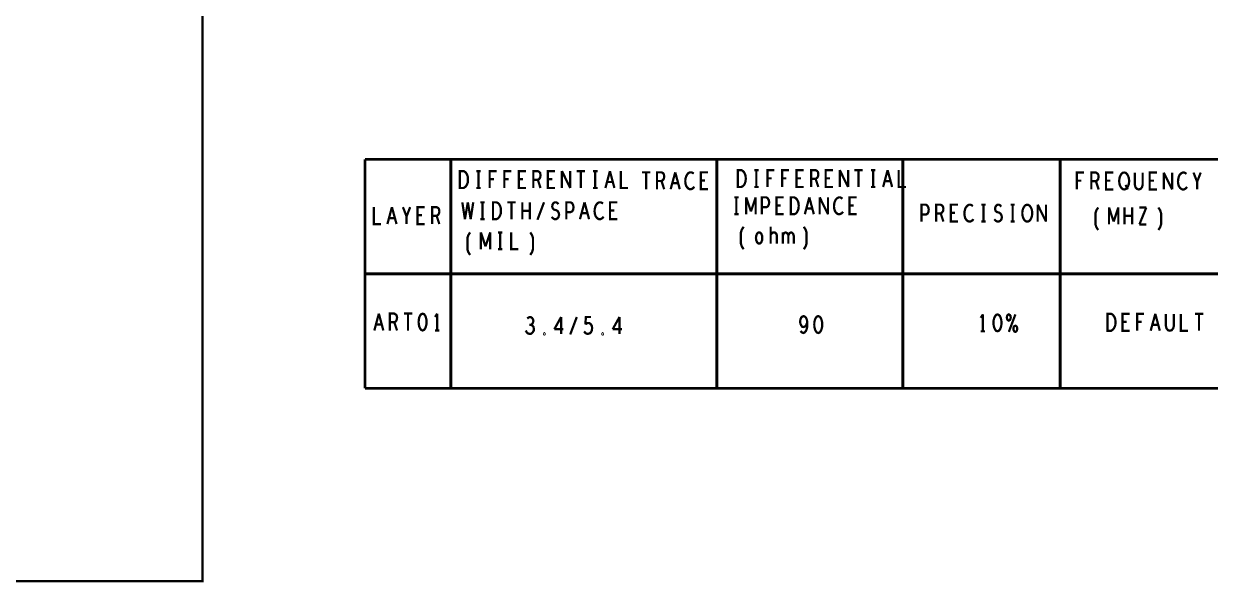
# Model space of a CAD drawing. Extents: x -81 to 328, y -202 to 89.
# Drawn here: x 132.2 to 237.5, y -141.5 to -91.9 of the extents above; entities that cross this region are included whole.
import ezdxf

# ---------------------------------------------------------------- set-up
doc = ezdxf.new("R2010")
doc.units = 0

msp = doc.modelspace()

# ---------------------------------------------------------------- linework, layer by layer
for points, const_width in [([(80.17, -16.72), (148.05, -16.72), (148.05, -141.42), (70.6, -141.42), (70.6, -16.72), (82.56, -16.72)], 0.203), ([(162.48, -124.31), (162.48, -103.99)], 0.254), ([(162.48, -103.99), (245.03, -103.99)], 0.254), ([(170.1, -103.99), (170.1, -124.31)], 0.254), ([(193.71, -103.99), (193.71, -124.31)], 0.254), ([(210.22, -103.99), (210.22, -124.31)], 0.254), ([(224.19, -103.99), (224.19, -124.31)], 0.254), ([(172.37, -105.03), (172.76, -105.03)], 0.2), ([(172.56, -105.03), (172.56, -106.53)], 0.2), ([(173.55, -106.53), (173.55, -105.03), (174.16, -105.03)], 0.2), ([(174.85, -106.53), (174.85, -105.03), (175.46, -105.03)], 0.2), ([(176.77, -106.53), (176.13, -106.53), (176.13, -105.03), (176.77, -105.03)], 0.2), ([(177.42, -106.53), (177.42, -105.03), (177.82, -105.03), (177.95, -105.1), (178.03, -105.2), (178.06, -105.4), (178.03, -105.6), (177.94, -105.73), (177.82, -105.8), (177.42, -105.8)], 0.2), ([(179.36, -106.53), (178.72, -106.53), (178.72, -105.03), (179.36, -105.03)], 0.2), ([(179.96, -106.53), (179.96, -105.03)], 0.2), ([(179.96, -105.03), (180.7, -106.53)], 0.2), ([(180.7, -106.53), (180.7, -105.03)], 0.2), ([(181.26, -105.03), (182, -105.03)], 0.2), ([(181.63, -105.03), (181.63, -106.53)], 0.2), ([(182.73, -105.03), (183.12, -105.03)], 0.2), ([(182.92, -105.03), (182.92, -106.53)], 0.2), ([(183.82, -106.53), (184.22, -105.03)], 0.2), ([(184.22, -105.03), (184.62, -106.53)], 0.2), ([(185.19, -105.03), (185.19, -106.53), (185.83, -106.53)], 0.2), ([(187.06, -105.14), (187.8, -105.14)], 0.2), ([(187.43, -105.14), (187.43, -106.64)], 0.2), ([(188.4, -106.64), (188.4, -105.14), (188.8, -105.14), (188.93, -105.21), (189.01, -105.31), (189.04, -105.51), (189.01, -105.71), (188.91, -105.84), (188.8, -105.91), (188.4, -105.91)], 0.2), ([(189.61, -106.64), (190.02, -105.14)], 0.2), ([(190.02, -105.14), (190.42, -106.64)], 0.2), ([(191.66, -105.26), (191.57, -105.19), (191.46, -105.14), (191.33, -105.14), (191.18, -105.21), (191.07, -105.34), (190.99, -105.49), (190.92, -105.74), (190.91, -105.96), (190.94, -106.19), (190.99, -106.34), (191.09, -106.49), (191.2, -106.59), (191.31, -106.64), (191.42, -106.64), (191.54, -106.59), (191.63, -106.51), (191.71, -106.41)], 0.2), ([(192.93, -106.64), (192.28, -106.64), (192.28, -105.14), (192.93, -105.14)], 0.2), ([(197.03, -104.94), (197.41, -104.94)], 0.2), ([(197.22, -104.94), (197.22, -106.44)], 0.2), ([(198.21, -106.44), (198.21, -104.94), (198.82, -104.94)], 0.2), ([(199.5, -106.44), (199.5, -104.94), (200.11, -104.94)], 0.2), ([(201.43, -106.44), (200.78, -106.44), (200.78, -104.94), (201.43, -104.94)], 0.2), ([(202.08, -106.44), (202.08, -104.94), (202.48, -104.94), (202.61, -105.02), (202.69, -105.12), (202.72, -105.32), (202.69, -105.52), (202.59, -105.64), (202.48, -105.72), (202.08, -105.72)], 0.2), ([(204.01, -106.44), (203.37, -106.44), (203.37, -104.94), (204.01, -104.94)], 0.2), ([(204.62, -106.44), (204.62, -104.94)], 0.2), ([(204.62, -104.94), (205.36, -106.44)], 0.2), ([(205.36, -106.44), (205.36, -104.94)], 0.2), ([(205.91, -104.94), (206.65, -104.94)], 0.2), ([(206.28, -104.94), (206.28, -106.44)], 0.2), ([(207.38, -104.94), (207.77, -104.94)], 0.2), ([(207.58, -104.94), (207.58, -106.44)], 0.2), ([(208.47, -106.44), (208.87, -104.94)], 0.2), ([(208.87, -104.94), (209.27, -106.44)], 0.2), ([(209.85, -104.94), (209.85, -106.44), (210.49, -106.44)], 0.2), ([(225.67, -106.66), (225.67, -105.16), (226.29, -105.16)], 0.2), ([(226.95, -106.66), (226.95, -105.16), (227.36, -105.16), (227.48, -105.23), (227.56, -105.33), (227.6, -105.53), (227.56, -105.73), (227.47, -105.86), (227.36, -105.93), (226.95, -105.93)], 0.2), ([(228.89, -106.66), (228.25, -106.66), (228.25, -105.16), (228.89, -105.16)], 0.2), ([(230.81, -105.16), (230.81, -106.23), (230.87, -106.46), (231, -106.61), (231.16, -106.66), (231.32, -106.61), (231.45, -106.46), (231.51, -106.23), (231.51, -105.16)], 0.2), ([(232.78, -106.66), (232.13, -106.66), (232.13, -105.16), (232.78, -105.16)], 0.2), ([(233.38, -106.66), (233.38, -105.16)], 0.2), ([(233.38, -105.16), (234.12, -106.66)], 0.2), ([(234.12, -106.66), (234.12, -105.16)], 0.2), ([(235.4, -105.28), (235.3, -105.21), (235.19, -105.16), (235.06, -105.16), (234.92, -105.23), (234.8, -105.36), (234.72, -105.51), (234.66, -105.76), (234.64, -105.98), (234.67, -106.21), (234.72, -106.36), (234.82, -106.51), (234.93, -106.61), (235.04, -106.66), (235.16, -106.66), (235.27, -106.61), (235.37, -106.53), (235.45, -106.43)], 0.2), ([(236.34, -106.66), (236.34, -105.98), (236.02, -105.16)], 0.2), ([(236.66, -105.16), (236.34, -105.98)], 0.2), ([(173.94, -105.75), (173.55, -105.75)], 0.2), ([(175.23, -105.75), (174.85, -105.75)], 0.2), ([(176.51, -105.75), (176.13, -105.75)], 0.2), ([(177.82, -105.8), (178.06, -106.53)], 0.2), ([(179.1, -105.75), (178.72, -105.75)], 0.2), ([(184.47, -106), (183.96, -106)], 0.2), ([(188.8, -105.91), (189.04, -106.64)], 0.2), ([(190.27, -106.11), (189.76, -106.11)], 0.2), ([(192.67, -105.86), (192.28, -105.86)], 0.2), ([(197.03, -106.44), (197.41, -106.44)], 0.2), ([(198.59, -105.67), (198.21, -105.67)], 0.2), ([(199.89, -105.67), (199.5, -105.67)], 0.2), ([(201.17, -105.67), (200.78, -105.67)], 0.2), ([(202.48, -105.72), (202.72, -106.44)], 0.2), ([(203.76, -105.67), (203.37, -105.67)], 0.2), ([(207.38, -106.44), (207.77, -106.44)], 0.2), ([(209.13, -105.92), (208.62, -105.92)], 0.2), ([(226.06, -105.88), (225.67, -105.88)], 0.2), ([(227.36, -105.93), (227.6, -106.66)], 0.2), ([(228.63, -105.88), (228.25, -105.88)], 0.2), ([(229.99, -106.26), (230.19, -106.66)], 0.2), ([(232.52, -105.88), (232.13, -105.88)], 0.2), ([(172.37, -106.53), (172.76, -106.53)], 0.2), ([(182.73, -106.53), (183.12, -106.53)], 0.2), ([(195.25, -107.36), (195.64, -107.36)], 0.2), ([(195.44, -107.36), (195.44, -108.86)], 0.2), ([(196.32, -108.86), (196.32, -107.36)], 0.2), ([(196.32, -107.36), (196.74, -108.61)], 0.2), ([(196.74, -108.61), (197.16, -107.36)], 0.2), ([(197.16, -107.36), (197.16, -108.86)], 0.2), ([(197.71, -108.86), (197.71, -107.36), (198.1, -107.36), (198.23, -107.44), (198.32, -107.61), (198.36, -107.81), (198.32, -108.01), (198.24, -108.16), (198.1, -108.24), (197.71, -108.24)], 0.2), ([(199.65, -108.86), (199.01, -108.86), (199.01, -107.36), (199.65, -107.36)], 0.2), ([(201.52, -108.86), (201.92, -107.36)], 0.2), ([(201.92, -107.36), (202.32, -108.86)], 0.2), ([(202.84, -108.86), (202.84, -107.36)], 0.2), ([(202.84, -107.36), (203.58, -108.86)], 0.2), ([(203.58, -108.86), (203.58, -107.36)], 0.2), ([(204.86, -107.49), (204.77, -107.41), (204.65, -107.36), (204.53, -107.36), (204.38, -107.44), (204.27, -107.56), (204.19, -107.71), (204.12, -107.96), (204.11, -108.19), (204.14, -108.41), (204.19, -108.56), (204.28, -108.71), (204.4, -108.81), (204.51, -108.86), (204.62, -108.86), (204.73, -108.81), (204.83, -108.74), (204.91, -108.64)], 0.2), ([(206.13, -108.86), (205.48, -108.86), (205.48, -107.36), (206.13, -107.36)], 0.2), ([(163.26, -108.23), (163.26, -109.73), (163.9, -109.73)], 0.2), ([(164.47, -109.73), (164.87, -108.23)], 0.2), ([(164.87, -108.23), (165.28, -109.73)], 0.2), ([(166.17, -109.73), (166.17, -109.05), (165.85, -108.23)], 0.2), ([(166.49, -108.23), (166.17, -109.05)], 0.2), ([(167.78, -109.73), (167.14, -109.73), (167.14, -108.23), (167.78, -108.23)], 0.2), ([(168.44, -109.73), (168.44, -108.23), (168.84, -108.23), (168.97, -108.3), (169.05, -108.4), (169.08, -108.6), (169.05, -108.8), (168.95, -108.93), (168.84, -109), (168.44, -109)], 0.2), ([(171.12, -107.8), (171.35, -109.3)], 0.2), ([(171.35, -109.3), (171.61, -107.8)], 0.2), ([(171.61, -107.8), (171.86, -109.3)], 0.2), ([(171.86, -109.3), (172.09, -107.8)], 0.2), ([(172.71, -107.8), (173.09, -107.8)], 0.2), ([(172.9, -107.8), (172.9, -109.3)], 0.2), ([(175.12, -107.8), (175.86, -107.8)], 0.2), ([(175.49, -107.8), (175.49, -109.3)], 0.2), ([(176.45, -109.3), (176.45, -107.8)], 0.2), ([(177.12, -108.55), (176.45, -108.55)], 0.2), ([(177.12, -107.8), (177.12, -109.3)], 0.2), ([(177.79, -109.35), (178.37, -107.8)], 0.2), ([(179.04, -109.1), (179.17, -109.22), (179.31, -109.3), (179.44, -109.3), (179.57, -109.22), (179.66, -109.1), (179.71, -108.92), (179.68, -108.75), (179.6, -108.6), (179.46, -108.5), (179.26, -108.45), (179.15, -108.35), (179.1, -108.17), (179.13, -108), (179.21, -107.87), (179.33, -107.8), (179.44, -107.8), (179.55, -107.85), (179.65, -107.97)], 0.2), ([(180.35, -109.3), (180.35, -107.8), (180.73, -107.8), (180.86, -107.87), (180.96, -108.05), (180.99, -108.25), (180.96, -108.45), (180.88, -108.6), (180.73, -108.67), (180.35, -108.67)], 0.2), ([(181.56, -109.3), (181.97, -107.8)], 0.2), ([(181.97, -107.8), (182.37, -109.3)], 0.2), ([(183.61, -107.92), (183.52, -107.85), (183.4, -107.8), (183.28, -107.8), (183.13, -107.87), (183.02, -108), (182.94, -108.15), (182.87, -108.4), (182.86, -108.62), (182.89, -108.85), (182.94, -109), (183.03, -109.15), (183.15, -109.25), (183.26, -109.3), (183.37, -109.3), (183.49, -109.25), (183.58, -109.17), (183.66, -109.07)], 0.2), ([(184.88, -109.3), (184.23, -109.3), (184.23, -107.8), (184.88, -107.8)], 0.2), ([(184.62, -108.52), (184.23, -108.52)], 0.2), ([(199.39, -108.09), (199.01, -108.09)], 0.2), ([(202.18, -108.34), (201.66, -108.34)], 0.2), ([(205.87, -108.09), (205.48, -108.09)], 0.2), ([(211.88, -109.51), (211.88, -108.01), (212.27, -108.01), (212.39, -108.09), (212.49, -108.26), (212.52, -108.46), (212.49, -108.66), (212.41, -108.81), (212.27, -108.89), (211.88, -108.89)], 0.2), ([(213.18, -109.51), (213.18, -108.01), (213.58, -108.01), (213.71, -108.09), (213.79, -108.19), (213.82, -108.39), (213.79, -108.59), (213.69, -108.71), (213.58, -108.79), (213.18, -108.79)], 0.2), ([(215.11, -109.51), (214.47, -109.51), (214.47, -108.01), (215.11, -108.01)], 0.2), ([(216.44, -108.14), (216.34, -108.06), (216.23, -108.01), (216.1, -108.01), (215.96, -108.09), (215.85, -108.21), (215.76, -108.36), (215.7, -108.61), (215.68, -108.84), (215.72, -109.06), (215.76, -109.21), (215.86, -109.36), (215.97, -109.46), (216.09, -109.51), (216.2, -109.51), (216.31, -109.46), (216.41, -109.39), (216.49, -109.29)], 0.2), ([(217.19, -108.01), (217.57, -108.01)], 0.2), ([(217.38, -108.01), (217.38, -109.51)], 0.2), ([(218.34, -109.31), (218.47, -109.44), (218.61, -109.51), (218.74, -109.51), (218.87, -109.44), (218.97, -109.31), (219.01, -109.14), (218.98, -108.96), (218.9, -108.81), (218.76, -108.71), (218.56, -108.66), (218.45, -108.56), (218.4, -108.39), (218.44, -108.21), (218.52, -108.09), (218.63, -108.01), (218.74, -108.01), (218.85, -108.06), (218.95, -108.19)], 0.2), ([(219.78, -108.01), (220.16, -108.01)], 0.2), ([(219.97, -108.01), (219.97, -109.51)], 0.2), ([(222.19, -109.51), (222.19, -108.01)], 0.2), ([(222.19, -108.01), (222.93, -109.51)], 0.2), ([(222.93, -109.51), (222.93, -108.01)], 0.2), ([(227.56, -110.26), (227.4, -110.01), (227.32, -109.76), (227.32, -108.76), (227.4, -108.51), (227.56, -108.26)], 0.2), ([(228.52, -109.76), (228.52, -108.26)], 0.2), ([(228.52, -108.26), (228.93, -109.51)], 0.2), ([(228.93, -109.51), (229.35, -108.26)], 0.2), ([(229.35, -108.26), (229.35, -109.76)], 0.2), ([(229.89, -109.76), (229.89, -108.26)], 0.2), ([(230.57, -108.26), (230.57, -109.76)], 0.2), ([(231.22, -108.26), (231.83, -108.26)], 0.2), ([(231.83, -108.26), (231.22, -109.76)], 0.2), ([(232.9, -110.26), (233.06, -110.01), (233.14, -109.76), (233.14, -108.76), (233.06, -108.51), (232.9, -108.26)], 0.2), ([(165.13, -109.2), (164.62, -109.2)], 0.2), ([(167.53, -108.95), (167.14, -108.95)], 0.2), ([(168.84, -109), (169.08, -109.73)], 0.2), ([(172.71, -109.3), (173.09, -109.3)], 0.2), ([(182.22, -108.77), (181.71, -108.77)], 0.2), ([(195.25, -108.86), (195.64, -108.86)], 0.2), ([(213.58, -108.79), (213.82, -109.51)], 0.2), ([(214.86, -108.74), (214.47, -108.74)], 0.2), ([(217.19, -109.51), (217.57, -109.51)], 0.2), ([(219.78, -109.51), (220.16, -109.51)], 0.2), ([(230.57, -109.01), (229.89, -109.01)], 0.2), ([(171.81, -112.47), (171.65, -112.22), (171.57, -111.97), (171.57, -110.97), (171.65, -110.72), (171.81, -110.47)], 0.2), ([(172.77, -111.97), (172.77, -110.47)], 0.2), ([(172.77, -110.47), (173.18, -111.72)], 0.2), ([(173.18, -111.72), (173.6, -110.47)], 0.2), ([(173.6, -110.47), (173.6, -111.97)], 0.2), ([(174.29, -110.47), (174.67, -110.47)], 0.2), ([(174.48, -110.47), (174.48, -111.97)], 0.2), ([(175.45, -110.47), (175.45, -111.97), (176.1, -111.97)], 0.2), ([(177.15, -112.47), (177.31, -112.22), (177.39, -111.97), (177.39, -110.97), (177.31, -110.72), (177.15, -110.47)], 0.2), ([(196.09, -111.97), (195.93, -111.72), (195.85, -111.47), (195.85, -110.47), (195.93, -110.22), (196.09, -109.97)], 0.2), ([(198.49, -111.47), (198.49, -109.97)], 0.2), ([(198.49, -110.69), (198.57, -110.57), (198.65, -110.49), (198.78, -110.47), (198.88, -110.49), (198.99, -110.59), (199.04, -110.74), (199.04, -111.47)], 0.2), ([(199.58, -110.74), (199.62, -110.62), (199.7, -110.52), (199.82, -110.47), (199.93, -110.52), (200.01, -110.62), (200.06, -110.74), (200.06, -111.47)], 0.2), ([(199.58, -111.47), (199.58, -110.47)], 0.2), ([(200.06, -110.74), (200.11, -110.62), (200.19, -110.52), (200.3, -110.47), (200.41, -110.52), (200.49, -110.62), (200.54, -110.77), (200.54, -111.47)], 0.2), ([(201.43, -111.97), (201.59, -111.72), (201.67, -111.47), (201.67, -110.47), (201.59, -110.22), (201.43, -109.97)], 0.2), ([(231.22, -109.76), (231.83, -109.76)], 0.2), ([(174.29, -111.97), (174.67, -111.97)], 0.2), ([(162.48, -114.15), (245.03, -114.15)], 0.254), ([(163.31, -119.18), (163.71, -117.68)], 0.2), ([(163.71, -117.68), (164.11, -119.18)], 0.2), ([(164.68, -119.18), (164.68, -117.68), (165.08, -117.68), (165.21, -117.75), (165.29, -117.85), (165.33, -118.05), (165.29, -118.25), (165.2, -118.38), (165.08, -118.45), (164.68, -118.45)], 0.2), ([(165.93, -117.68), (166.67, -117.68)], 0.2), ([(166.3, -117.68), (166.3, -119.18)], 0.2), ([(168.89, -117.68), (168.7, -117.98)], 0.2), ([(168.89, -119.18), (168.89, -117.68)], 0.2), ([(177.22, -118.68), (177.31, -118.61), (177.39, -118.48), (177.43, -118.33), (177.39, -118.18), (177.31, -118.06), (177.17, -117.98), (177.02, -118.01), (176.88, -118.11)], 0.2), ([(179.89, -117.98), (179.29, -119.06)], 0.2), ([(179.89, -119.48), (179.89, -117.98)], 0.2), ([(180.7, -119.53), (181.28, -117.98)], 0.2), ([(182.04, -118.63), (182.09, -117.98), (182.53, -117.98)], 0.2), ([(185.07, -117.98), (184.47, -119.06)], 0.2), ([(185.07, -119.48), (185.07, -117.98)], 0.2), ([(201.14, -119.22), (201.26, -119.35), (201.38, -119.4), (201.51, -119.35), (201.63, -119.2), (201.71, -118.97), (201.74, -118.75), (201.74, -118.47), (201.71, -118.25), (201.63, -118.05), (201.53, -117.95), (201.42, -117.9), (201.29, -117.95), (201.19, -118.05), (201.13, -118.2), (201.1, -118.4), (201.13, -118.57), (201.21, -118.75), (201.3, -118.85), (201.42, -118.87), (201.55, -118.82), (201.64, -118.7), (201.74, -118.47)], 0.2), ([(217.33, -117.75), (217.13, -118.05)], 0.2), ([(217.33, -119.25), (217.33, -117.75)], 0.2), ([(219.63, -119.3), (220.21, -117.75)], 0.2), ([(230.36, -119.2), (229.72, -119.2), (229.72, -117.7), (230.36, -117.7)], 0.2), ([(231.03, -119.2), (231.03, -117.7), (231.64, -117.7)], 0.2), ([(232.22, -119.2), (232.63, -117.7)], 0.2), ([(232.63, -117.7), (233.03, -119.2)], 0.2), ([(233.57, -117.7), (233.57, -118.77), (233.63, -119), (233.76, -119.15), (233.92, -119.2), (234.08, -119.15), (234.21, -119), (234.28, -118.77), (234.28, -117.7)], 0.2), ([(234.89, -117.7), (234.89, -119.2), (235.54, -119.2)], 0.2), ([(236.14, -117.7), (236.88, -117.7)], 0.2), ([(236.51, -117.7), (236.51, -119.2)], 0.2), ([(163.97, -118.65), (163.45, -118.65)], 0.2), ([(165.08, -118.45), (165.33, -119.18)], 0.2), ([(176.75, -119.18), (176.85, -119.36), (176.98, -119.46), (177.12, -119.48), (177.25, -119.46), (177.38, -119.33), (177.46, -119.18), (177.47, -119.03), (177.44, -118.86), (177.33, -118.73), (177.22, -118.68), (177.07, -118.68)], 0.2), ([(179.29, -119.06), (180.1, -119.06)], 0.2), ([(181.93, -119.26), (182.03, -119.38), (182.14, -119.46), (182.28, -119.48), (182.43, -119.43), (182.54, -119.33), (182.62, -119.16), (182.64, -118.96), (182.61, -118.76), (182.53, -118.63), (182.41, -118.53), (182.3, -118.51), (182.19, -118.53), (182.04, -118.63)], 0.2), ([(184.47, -119.06), (185.28, -119.06)], 0.2), ([(230.1, -118.42), (229.72, -118.42)], 0.2), ([(231.41, -118.42), (231.03, -118.42)], 0.2), ([(232.88, -118.67), (232.37, -118.67)], 0.2), ([(168.7, -119.18), (169.08, -119.18)], 0.2), ([(217.13, -119.25), (217.52, -119.25)], 0.2), ([(245.03, -124.31), (162.48, -124.31)], 0.254)]:
    msp.add_lwpolyline(points, dxfattribs=dict(const_width=const_width))
at = {"const_width": 0.2}
for points in [[(170.91, -106.53), (170.91, -105.03), (171.24, -105.03), (171.36, -105.1), (171.46, -105.2), (171.54, -105.35), (171.61, -105.53), (171.62, -105.78), (171.61, -106.03), (171.54, -106.2), (171.46, -106.35), (171.36, -106.45), (171.24, -106.53)], [(195.57, -106.44), (195.57, -104.94), (195.89, -104.94), (196.02, -105.02), (196.12, -105.12), (196.2, -105.27), (196.26, -105.44), (196.28, -105.69), (196.26, -105.94), (196.2, -106.12), (196.12, -106.27), (196.02, -106.37), (195.89, -106.44)], [(229.86, -106.66), (229.74, -106.63), (229.62, -106.53), (229.53, -106.38), (229.46, -106.21), (229.43, -106.01), (229.43, -105.81), (229.46, -105.61), (229.53, -105.43), (229.62, -105.28), (229.74, -105.18), (229.86, -105.16), (229.99, -105.18), (230.11, -105.28), (230.2, -105.43), (230.27, -105.61), (230.3, -105.81), (230.3, -106.01), (230.27, -106.21), (230.2, -106.38), (230.11, -106.53), (229.99, -106.63)], [(200.27, -108.86), (200.27, -107.36), (200.59, -107.36), (200.72, -107.44), (200.82, -107.54), (200.9, -107.69), (200.96, -107.86), (200.98, -108.11), (200.96, -108.36), (200.9, -108.54), (200.82, -108.69), (200.72, -108.79), (200.59, -108.86)], [(173.84, -109.3), (173.84, -107.8), (174.16, -107.8), (174.29, -107.87), (174.39, -107.97), (174.47, -108.12), (174.53, -108.3), (174.55, -108.55), (174.53, -108.8), (174.47, -108.97), (174.39, -109.12), (174.29, -109.22), (174.16, -109.3)], [(221.27, -109.51), (221.14, -109.49), (221.02, -109.39), (220.93, -109.24), (220.86, -109.06), (220.83, -108.86), (220.83, -108.66), (220.86, -108.46), (220.93, -108.29), (221.02, -108.14), (221.14, -108.04), (221.27, -108.01), (221.39, -108.04), (221.51, -108.14), (221.6, -108.29), (221.67, -108.46), (221.7, -108.66), (221.7, -108.86), (221.67, -109.06), (221.6, -109.24), (221.51, -109.39), (221.39, -109.49)], [(197.47, -111.47), (197.37, -111.44), (197.28, -111.34), (197.21, -111.17), (197.18, -110.97), (197.21, -110.77), (197.28, -110.59), (197.37, -110.49), (197.47, -110.47), (197.56, -110.49), (197.66, -110.59), (197.73, -110.77), (197.74, -110.97), (197.73, -111.17), (197.66, -111.34), (197.56, -111.44)], [(167.59, -117.68), (167.47, -117.73), (167.37, -117.85), (167.3, -118), (167.26, -118.2), (167.24, -118.43), (167.26, -118.65), (167.3, -118.85), (167.37, -119), (167.47, -119.13), (167.59, -119.18), (167.72, -119.13), (167.82, -119), (167.88, -118.85), (167.93, -118.65), (167.95, -118.43), (167.93, -118.2), (167.88, -118), (167.82, -117.85), (167.72, -117.73)], [(202.71, -117.9), (202.58, -117.95), (202.49, -118.07), (202.42, -118.22), (202.37, -118.42), (202.36, -118.65), (202.37, -118.87), (202.42, -119.07), (202.49, -119.22), (202.58, -119.35), (202.71, -119.4), (202.84, -119.35), (202.94, -119.22), (203, -119.07), (203.05, -118.87), (203.07, -118.65), (203.05, -118.42), (203, -118.22), (202.94, -118.07), (202.84, -117.95)], [(218.62, -117.75), (218.49, -117.8), (218.4, -117.92), (218.33, -118.07), (218.28, -118.27), (218.27, -118.5), (218.28, -118.72), (218.33, -118.92), (218.4, -119.07), (218.49, -119.2), (218.62, -119.25), (218.75, -119.2), (218.85, -119.07), (218.91, -118.92), (218.96, -118.72), (218.98, -118.5), (218.96, -118.27), (218.91, -118.07), (218.85, -117.92), (218.75, -117.8)], [(219.63, -117.75), (219.53, -117.8), (219.48, -117.87), (219.45, -118.02), (219.48, -118.17), (219.53, -118.25), (219.63, -118.3), (219.72, -118.25), (219.77, -118.17), (219.8, -118.02), (219.77, -117.87), (219.72, -117.8)], [(228.39, -119.2), (228.39, -117.7), (228.71, -117.7), (228.84, -117.77), (228.93, -117.87), (229.02, -118.02), (229.08, -118.2), (229.1, -118.45), (229.08, -118.7), (229.02, -118.87), (228.93, -119.02), (228.84, -119.12), (228.71, -119.2)], [(220.21, -118.75), (220.11, -118.8), (220.06, -118.87), (220.03, -119.02), (220.06, -119.17), (220.11, -119.25), (220.21, -119.3), (220.3, -119.25), (220.35, -119.17), (220.38, -119.02), (220.35, -118.87), (220.3, -118.8)], [(178.4, -119.53), (178.37, -119.51), (178.37, -119.46), (178.4, -119.43), (178.43, -119.46), (178.43, -119.51)], [(183.58, -119.53), (183.55, -119.51), (183.55, -119.46), (183.58, -119.43), (183.61, -119.46), (183.61, -119.51)]]:
    msp.add_lwpolyline(points, close=True, dxfattribs=at)

doc.saveas('drawing.dxf')
